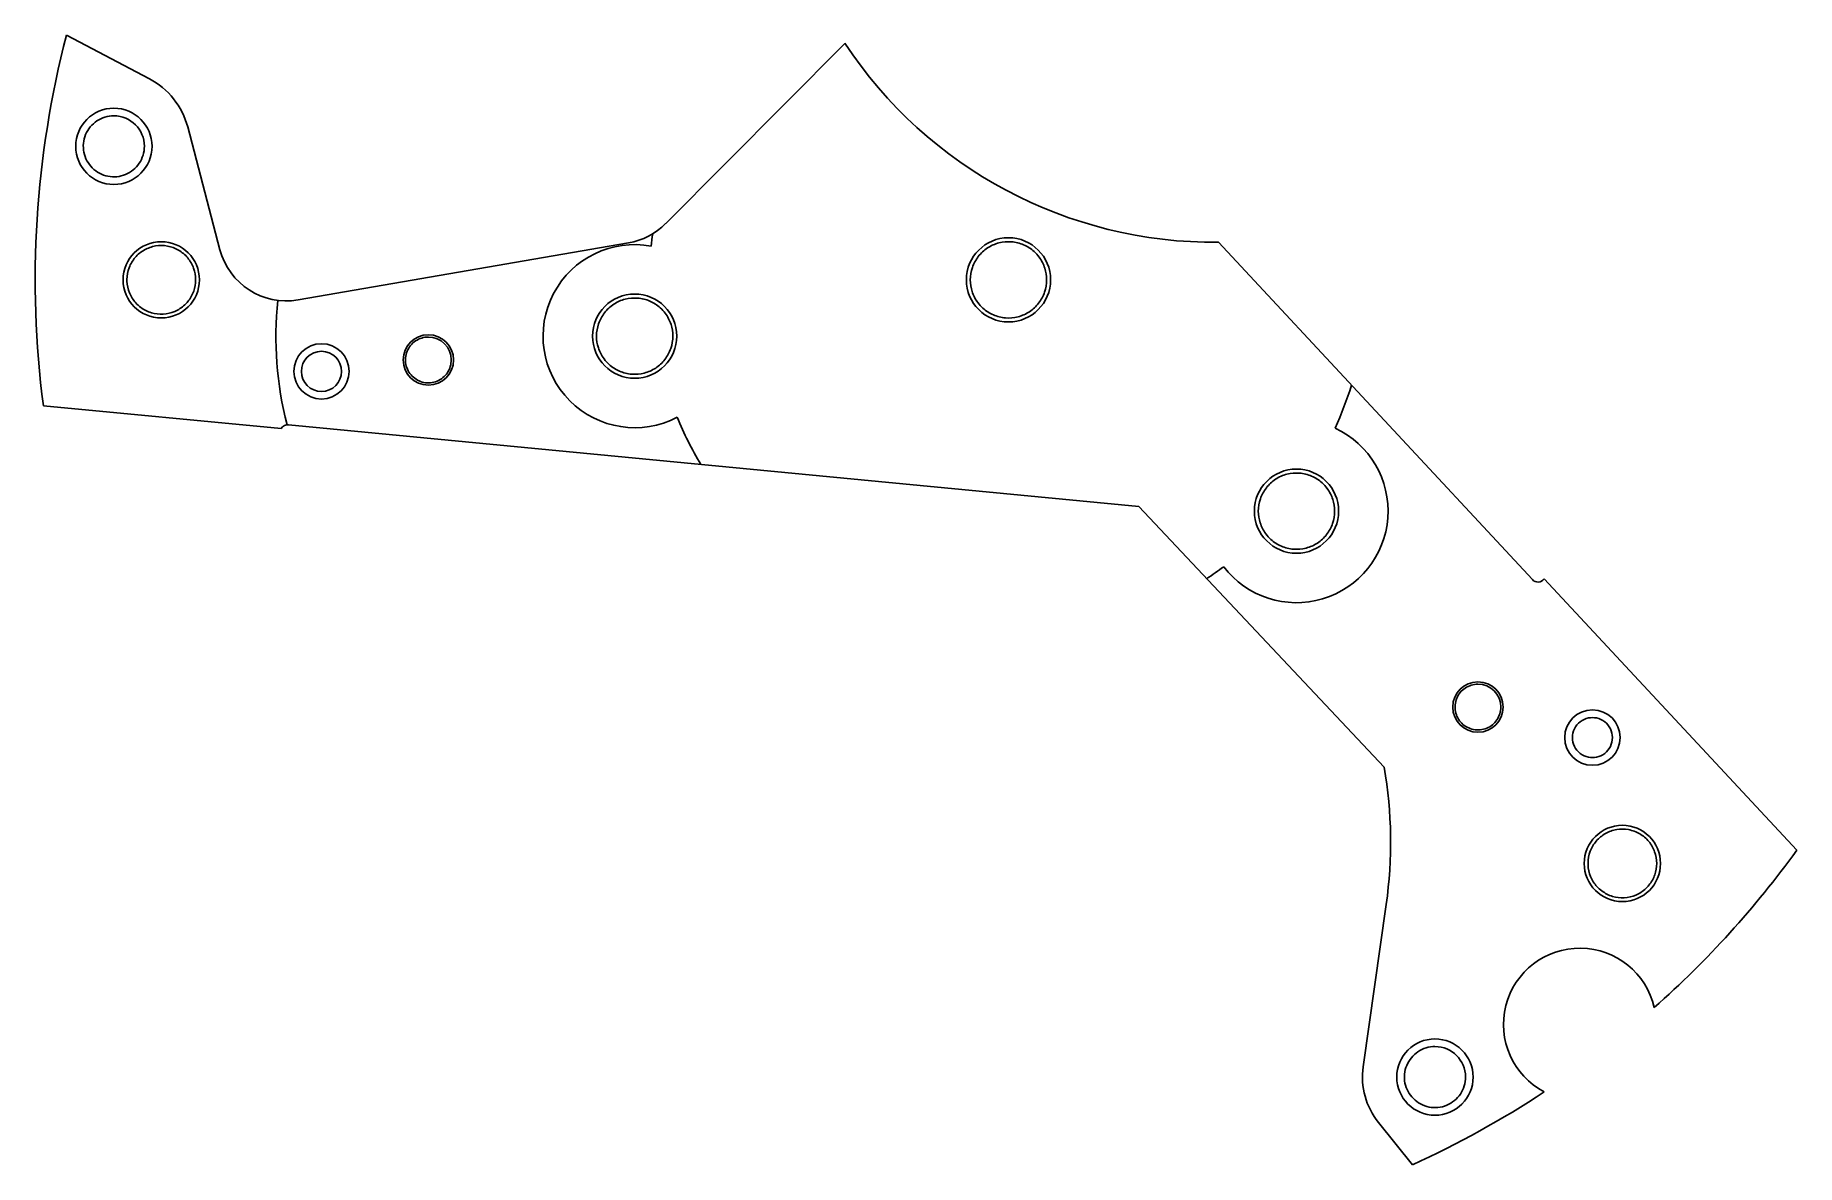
# Model space of a CAD drawing. Header units: millimetres. Extents: x -12.8 to 10.3, y -11.6 to 3.2.
import ezdxf

# ---------------------------------------------------------------- set-up
doc = ezdxf.new("R2010")
doc.units = ezdxf.units.MM

msp = doc.modelspace()

# ---------------------------------------------------------------- linework, layer by layer
at = {"color": 7, "linetype": 'Continuous', "lineweight": 25}
for p, q in [((-11.254, 2.635), (-12.34, 3.207)), ((-2.144, 3.1), (-4.491, 0.737)), ((-10.331, 0.395), (-10.753, 2.004)), ((-9.307, -0.263), (-4.977, 0.484)), ((6.863, -3.929), (2.75, 0.492)), ((-12.643, -1.65), (-9.527, -1.949)), ((-9.431, -1.9), (1.707, -2.97)), ((1.707, -2.97), (4.922, -6.389)), ((10.327, -7.478), (7.017, -3.92)), ((4.949, -8.186), (4.646, -10.317)), ((4.846, -11.045), (5.292, -11.6))]:
    msp.add_line(p, q, dxfattribs=at)
for centre, radius in [((-11.72, 1.75), 0.5), ((-11.099, 0), 0.5), ((0, 0), 0.552), ((-4.897, -0.738), 0.552), ((-9, -1.2), 0.362), ((-7.6, -1.05), 0.33), ((3.773, -3.032), 0.552), ((6.15, -5.6), 0.33), ((7.65, -6), 0.363), ((8.042, -7.65), 0.5), ((5.587, -10.45), 0.5)]:
    msp.add_circle(centre, radius, dxfattribs=at)
for centre, radius, start, end in [((0, 0), 12.75, 165.4339, 187.4357), ((2.699, 6.292), 5.8, 213.3881, 270.5053), ((-11.72, 1.75), 1, 14.7101, 62.2369), ((-11.72, 1.75), 0.4, 0, 90), ((-5.13, 1.371), 0.9, 279.7882, 315.192), ((-4.897, -0.738), 1.2, 79.5411, 297.5993), ((0, 0), 4.7, 172.6319, 174.603), ((-9.46, 0.624), 0.9, 194.7101, 279.7882), ((-4.897, -0.738), 4.7, 174.2708, 194.3202), ((-7.6, -1.05), 0.3, 0, 90), ((-9, -1.2), 0.263, 0, 180), ((-9, -1.2), 0.263, 180, 0), ((0, 0), 4.7, 335.5682, 342.9132), ((0, 0), 4.7, 202.5375, 210.9784), ((-9.441, -2), 0.1, 84.5151, 149.4651), ((3.773, -3.032), 1.2, 217.376, 65.053), ((0, 0), 4.7, 303.5497, 306.8607), ((6.936, -3.861), 0.1, 222.9283, 324.1364), ((6.15, -5.6), 0.3, 0, 90), ((-0.794, -7.372), 5.8, 351.9276, 9.7565), ((0, 0), 12.75, 311.5709, 324.0911), ((7.485, -9.76), 1, 12.7838, 242.1858), ((5.587, -10.45), 0.4, 0, 90), ((5.587, -10.45), 0.95, 171.9276, 218.7598), ((0, 0), 12.75, 294.5227, 303.3987)]:
    msp.add_arc(centre, radius, start, end, dxfattribs=at)
for points, knots in [([(-11.72, 2.15), (-11.799, 2.15), (-11.877, 2.126), (-12.008, 2.039), (-12.059, 1.976), (-12.12, 1.831), (-12.128, 1.749), (-12.097, 1.595), (-12.058, 1.523), (-11.947, 1.412), (-11.875, 1.373), (-11.721, 1.342), (-11.639, 1.35), (-11.494, 1.411), (-11.431, 1.462), (-11.344, 1.593), (-11.32, 1.671), (-11.32, 1.75)], [0, 0, 0, 0, 0.125, 0.125, 0.25, 0.25, 0.375, 0.375, 0.5, 0.5, 0.625, 0.625, 0.75, 0.75, 0.875, 0.875, 1, 1, 1, 1]), ([(0.5, 0), (0.5, -0.055), (0.491, -0.11), (0.473, -0.162), (0.455, -0.213), (0.429, -0.263), (0.395, -0.306), (0.362, -0.349), (0.321, -0.388), (0.275, -0.418), (0.229, -0.448), (0.178, -0.47), (0.125, -0.484), (0.072, -0.498), (0.016, -0.503), (-0.039, -0.499), (-0.093, -0.494), (-0.148, -0.481), (-0.198, -0.459), (-0.248, -0.438), (-0.295, -0.407), (-0.336, -0.37), (-0.36, -0.349), (-0.382, -0.324), (-0.401, -0.298), (-0.434, -0.255), (-0.459, -0.205), (-0.476, -0.153), (-0.492, -0.104), (-0.5, -0.052), (-0.5, 0), (-0.5, 0.055), (-0.491, 0.11), (-0.473, 0.162), (-0.455, 0.214), (-0.429, 0.263), (-0.395, 0.306), (-0.362, 0.35), (-0.32, 0.388), (-0.275, 0.418), (-0.229, 0.448), (-0.178, 0.471), (-0.125, 0.484), (-0.072, 0.498), (-0.016, 0.503), (0.039, 0.498), (0.093, 0.494), (0.148, 0.481), (0.198, 0.459), (0.248, 0.437), (0.296, 0.407), (0.336, 0.37), (0.36, 0.349), (0.382, 0.325), (0.401, 0.299), (0.433, 0.255), (0.459, 0.205), (0.476, 0.153), (0.492, 0.104), (0.5, 0.052), (0.5, 0)], [0, 0, 0, 0, 0.0524035, 0.0524035, 0.0524035, 0.1048888, 0.1048888, 0.1048888, 0.1573348, 0.1573348, 0.1573348, 0.2098298, 0.2098298, 0.2098298, 0.2622756, 0.2622756, 0.2622756, 0.3147703, 0.3147703, 0.3147703, 0.3672654, 0.3672654, 0.3672654, 0.3982037, 0.3982037, 0.3982037, 0.4506207, 0.4506207, 0.4506207, 0.5, 0.5, 0.5, 0.5524816, 0.5524816, 0.5524816, 0.6049672, 0.6049672, 0.6049672, 0.6574127, 0.6574127, 0.6574127, 0.7099077, 0.7099077, 0.7099077, 0.7623532, 0.7623532, 0.7623532, 0.8148479, 0.8148479, 0.8148479, 0.8673431, 0.8673431, 0.8673431, 0.8979708, 0.8979708, 0.8979708, 0.950387, 0.950387, 0.950387, 1, 1, 1, 1]), ([(-10.649, 0), (-10.649, 0.052), (-10.658, 0.104), (-10.676, 0.153), (-10.693, 0.202), (-10.72, 0.248), (-10.753, 0.288), (-10.786, 0.328), (-10.827, 0.362), (-10.872, 0.389), (-10.917, 0.415), (-10.967, 0.433), (-11.018, 0.443), (-11.069, 0.452), (-11.122, 0.452), (-11.173, 0.444), (-11.225, 0.435), (-11.275, 0.417), (-11.32, 0.392), (-11.365, 0.366), (-11.407, 0.333), (-11.44, 0.293), (-11.474, 0.254), (-11.501, 0.208), (-11.52, 0.159), (-11.538, 0.111), (-11.548, 0.058), (-11.549, 0.006), (-11.549, -0.002), (-11.549, -0.011), (-11.549, -0.019), (-11.546, -0.071), (-11.535, -0.123), (-11.515, -0.171), (-11.496, -0.219), (-11.467, -0.264), (-11.432, -0.302), (-11.413, -0.324), (-11.391, -0.344), (-11.367, -0.361), (-11.326, -0.392), (-11.278, -0.416), (-11.229, -0.431), (-11.179, -0.446), (-11.126, -0.452), (-11.074, -0.449), (-11.022, -0.446), (-10.97, -0.434), (-10.922, -0.414), (-10.875, -0.394), (-10.83, -0.364), (-10.792, -0.329), (-10.777, -0.315), (-10.763, -0.3), (-10.75, -0.284), (-10.717, -0.243), (-10.691, -0.197), (-10.674, -0.148), (-10.658, -0.101), (-10.649, -0.05), (-10.649, 0)], [0, 0, 0, 0, 0.055244, 0.055244, 0.055244, 0.1105828, 0.1105828, 0.1105828, 0.1658302, 0.1658302, 0.1658302, 0.2211787, 0.2211787, 0.2211787, 0.2764259, 0.2764259, 0.2764259, 0.3317744, 0.3317744, 0.3317744, 0.3870688, 0.3870688, 0.3870688, 0.4424176, 0.4424176, 0.4424176, 0.4977662, 0.4977662, 0.4977662, 0.5067015, 0.5067015, 0.5067015, 0.5618986, 0.5618986, 0.5618986, 0.6172466, 0.6172466, 0.6172466, 0.6482603, 0.6482603, 0.6482603, 0.7035129, 0.7035129, 0.7035129, 0.7588206, 0.7588206, 0.7588206, 0.8141694, 0.8141694, 0.8141694, 0.869518, 0.869518, 0.869518, 0.8914461, 0.8914461, 0.8914461, 0.9466766, 0.9466766, 0.9466766, 1, 1, 1, 1]), ([(-4.397, -0.738), (-4.397, -0.793), (-4.406, -0.848), (-4.424, -0.9), (-4.442, -0.951), (-4.468, -1.001), (-4.502, -1.044), (-4.535, -1.087), (-4.576, -1.126), (-4.622, -1.156), (-4.668, -1.186), (-4.719, -1.208), (-4.772, -1.222), (-4.825, -1.236), (-4.881, -1.241), (-4.936, -1.237), (-4.99, -1.232), (-5.045, -1.219), (-5.095, -1.197), (-5.145, -1.176), (-5.192, -1.145), (-5.233, -1.108), (-5.257, -1.087), (-5.279, -1.062), (-5.298, -1.036), (-5.331, -0.993), (-5.356, -0.943), (-5.373, -0.891), (-5.389, -0.842), (-5.397, -0.79), (-5.397, -0.738), (-5.397, -0.683), (-5.388, -0.628), (-5.37, -0.576), (-5.352, -0.524), (-5.326, -0.475), (-5.292, -0.432), (-5.259, -0.388), (-5.217, -0.35), (-5.172, -0.32), (-5.126, -0.29), (-5.075, -0.267), (-5.022, -0.254), (-4.969, -0.24), (-4.913, -0.235), (-4.858, -0.24), (-4.804, -0.244), (-4.749, -0.257), (-4.699, -0.279), (-4.649, -0.301), (-4.601, -0.331), (-4.561, -0.368), (-4.537, -0.389), (-4.515, -0.413), (-4.496, -0.439), (-4.464, -0.483), (-4.438, -0.533), (-4.421, -0.585), (-4.405, -0.634), (-4.397, -0.686), (-4.397, -0.738)], [0, 0, 0, 0, 0.052404, 0.052404, 0.052404, 0.104889, 0.104889, 0.104889, 0.157335, 0.157335, 0.157335, 0.20983, 0.20983, 0.20983, 0.262276, 0.262276, 0.262276, 0.31477, 0.31477, 0.31477, 0.367265, 0.367265, 0.367265, 0.398204, 0.398204, 0.398204, 0.450621, 0.450621, 0.450621, 0.5, 0.5, 0.5, 0.552482, 0.552482, 0.552482, 0.604967, 0.604967, 0.604967, 0.657413, 0.657413, 0.657413, 0.709908, 0.709908, 0.709908, 0.762353, 0.762353, 0.762353, 0.814848, 0.814848, 0.814848, 0.867343, 0.867343, 0.867343, 0.897971, 0.897971, 0.897971, 0.950387, 0.950387, 0.950387, 1, 1, 1, 1]), ([(-7.3, -1.05), (-7.3, -1.109), (-7.318, -1.168), (-7.383, -1.266), (-7.431, -1.305), (-7.54, -1.35), (-7.601, -1.356), (-7.716, -1.333), (-7.77, -1.304), (-7.854, -1.22), (-7.883, -1.166), (-7.906, -1.051), (-7.9, -0.99), (-7.855, -0.881), (-7.816, -0.833), (-7.718, -0.768), (-7.659, -0.75), (-7.6, -0.75)], [0, 0, 0, 0, 0.125, 0.125, 0.25, 0.25, 0.375, 0.375, 0.5, 0.5, 0.625, 0.625, 0.75, 0.75, 0.875, 0.875, 1, 1, 1, 1]), ([(4.273, -3.032), (4.273, -3.087), (4.264, -3.142), (4.246, -3.194), (4.228, -3.245), (4.202, -3.295), (4.168, -3.338), (4.135, -3.381), (4.094, -3.42), (4.048, -3.45), (4.002, -3.48), (3.951, -3.502), (3.898, -3.516), (3.845, -3.53), (3.789, -3.535), (3.734, -3.531), (3.68, -3.526), (3.625, -3.513), (3.575, -3.491), (3.525, -3.47), (3.478, -3.439), (3.437, -3.402), (3.413, -3.381), (3.391, -3.356), (3.372, -3.33), (3.339, -3.287), (3.314, -3.237), (3.297, -3.185), (3.281, -3.136), (3.273, -3.084), (3.273, -3.032), (3.273, -2.977), (3.282, -2.922), (3.3, -2.87), (3.318, -2.818), (3.344, -2.769), (3.378, -2.726), (3.411, -2.682), (3.453, -2.644), (3.498, -2.614), (3.544, -2.584), (3.595, -2.561), (3.648, -2.548), (3.701, -2.534), (3.757, -2.529), (3.812, -2.534), (3.866, -2.538), (3.921, -2.551), (3.971, -2.573), (4.021, -2.595), (4.069, -2.625), (4.109, -2.662), (4.133, -2.683), (4.155, -2.707), (4.174, -2.733), (4.206, -2.777), (4.232, -2.827), (4.249, -2.879), (4.265, -2.928), (4.273, -2.98), (4.273, -3.032)], [0, 0, 0, 0, 0.0524035, 0.0524035, 0.0524035, 0.1048888, 0.1048888, 0.1048888, 0.1573348, 0.1573348, 0.1573348, 0.2098298, 0.2098298, 0.2098298, 0.2622756, 0.2622756, 0.2622756, 0.3147703, 0.3147703, 0.3147703, 0.3672654, 0.3672654, 0.3672654, 0.3982037, 0.3982037, 0.3982037, 0.4506207, 0.4506207, 0.4506207, 0.5, 0.5, 0.5, 0.5524816, 0.5524816, 0.5524816, 0.6049672, 0.6049672, 0.6049672, 0.6574127, 0.6574127, 0.6574127, 0.7099077, 0.7099077, 0.7099077, 0.7623532, 0.7623532, 0.7623532, 0.8148479, 0.8148479, 0.8148479, 0.8673431, 0.8673431, 0.8673431, 0.8979708, 0.8979708, 0.8979708, 0.950387, 0.950387, 0.950387, 1, 1, 1, 1]), ([(6.45, -5.6), (6.45, -5.659), (6.432, -5.718), (6.367, -5.816), (6.319, -5.855), (6.21, -5.9), (6.149, -5.906), (6.034, -5.883), (5.98, -5.854), (5.896, -5.77), (5.867, -5.716), (5.844, -5.601), (5.85, -5.54), (5.895, -5.431), (5.934, -5.383), (6.032, -5.318), (6.091, -5.3), (6.15, -5.3)], [0, 0, 0, 0, 0.125, 0.125, 0.25, 0.25, 0.375, 0.375, 0.5, 0.5, 0.625, 0.625, 0.75, 0.75, 0.875, 0.875, 1, 1, 1, 1]), ([(7.912, -6), (7.912, -6.039), (7.903, -6.08), (7.886, -6.115), (7.868, -6.151), (7.842, -6.183), (7.811, -6.207), (7.78, -6.232), (7.742, -6.249), (7.703, -6.257), (7.669, -6.264), (7.631, -6.264), (7.597, -6.257), (7.558, -6.249), (7.52, -6.232), (7.489, -6.207), (7.458, -6.183), (7.432, -6.151), (7.414, -6.116), (7.397, -6.08), (7.387, -6.04), (7.387, -6), (7.387, -5.96), (7.397, -5.92), (7.414, -5.884), (7.432, -5.849), (7.458, -5.817), (7.489, -5.793), (7.52, -5.768), (7.558, -5.751), (7.597, -5.743), (7.632, -5.736), (7.668, -5.736), (7.703, -5.743), (7.742, -5.751), (7.779, -5.768), (7.811, -5.792), (7.842, -5.817), (7.868, -5.849), (7.886, -5.884), (7.903, -5.92), (7.912, -5.96), (7.912, -6)], [0, 0, 0, 0, 0.0723825, 0.0723825, 0.0723825, 0.1448335, 0.1448335, 0.1448335, 0.2174329, 0.2174329, 0.2174329, 0.2825671, 0.2825671, 0.2825671, 0.3551059, 0.3551059, 0.3551059, 0.4274861, 0.4274861, 0.4274861, 0.5, 0.5, 0.5, 0.5725996, 0.5725996, 0.5725996, 0.6450493, 0.6450493, 0.6450493, 0.7176487, 0.7176487, 0.7176487, 0.7823513, 0.7823513, 0.7823513, 0.8548867, 0.8548867, 0.8548867, 0.9272691, 0.9272691, 0.9272691, 1, 1, 1, 1]), ([(8.492, -7.65), (8.492, -7.598), (8.483, -7.546), (8.465, -7.497), (8.448, -7.448), (8.421, -7.402), (8.388, -7.362), (8.355, -7.322), (8.314, -7.288), (8.269, -7.261), (8.224, -7.235), (8.174, -7.217), (8.123, -7.207), (8.072, -7.198), (8.019, -7.198), (7.968, -7.206), (7.916, -7.215), (7.866, -7.233), (7.821, -7.258), (7.776, -7.284), (7.734, -7.317), (7.701, -7.357), (7.667, -7.396), (7.64, -7.442), (7.621, -7.491), (7.603, -7.539), (7.593, -7.592), (7.592, -7.644), (7.592, -7.652), (7.592, -7.661), (7.592, -7.669), (7.595, -7.721), (7.606, -7.773), (7.626, -7.821), (7.645, -7.869), (7.674, -7.914), (7.709, -7.952), (7.728, -7.974), (7.75, -7.994), (7.774, -8.011), (7.815, -8.042), (7.863, -8.066), (7.912, -8.081), (7.962, -8.096), (8.015, -8.102), (8.067, -8.099), (8.119, -8.096), (8.171, -8.084), (8.219, -8.064), (8.266, -8.044), (8.311, -8.014), (8.349, -7.979), (8.364, -7.965), (8.378, -7.95), (8.391, -7.934), (8.424, -7.893), (8.45, -7.847), (8.467, -7.798), (8.483, -7.751), (8.492, -7.7), (8.492, -7.65)], [0, 0, 0, 0, 0.055244, 0.055244, 0.055244, 0.110583, 0.110583, 0.110583, 0.16583, 0.16583, 0.16583, 0.221179, 0.221179, 0.221179, 0.276426, 0.276426, 0.276426, 0.331774, 0.331774, 0.331774, 0.387069, 0.387069, 0.387069, 0.442418, 0.442418, 0.442418, 0.497766, 0.497766, 0.497766, 0.506702, 0.506702, 0.506702, 0.561899, 0.561899, 0.561899, 0.617247, 0.617247, 0.617247, 0.64826, 0.64826, 0.64826, 0.703513, 0.703513, 0.703513, 0.758821, 0.758821, 0.758821, 0.814169, 0.814169, 0.814169, 0.869518, 0.869518, 0.869518, 0.891446, 0.891446, 0.891446, 0.946677, 0.946677, 0.946677, 1, 1, 1, 1]), ([(5.587, -10.05), (5.508, -10.05), (5.43, -10.074), (5.299, -10.161), (5.248, -10.224), (5.187, -10.369), (5.179, -10.451), (5.21, -10.605), (5.249, -10.677), (5.36, -10.788), (5.432, -10.827), (5.586, -10.858), (5.668, -10.85), (5.813, -10.789), (5.876, -10.738), (5.963, -10.607), (5.987, -10.529), (5.987, -10.45)], [0, 0, 0, 0, 0.125, 0.125, 0.25, 0.25, 0.375, 0.375, 0.5, 0.5, 0.625, 0.625, 0.75, 0.75, 0.875, 0.875, 1, 1, 1, 1])]:
    msp.add_open_spline(points, degree=3, knots=knots, dxfattribs=at)

doc.saveas('drawing.dxf')
